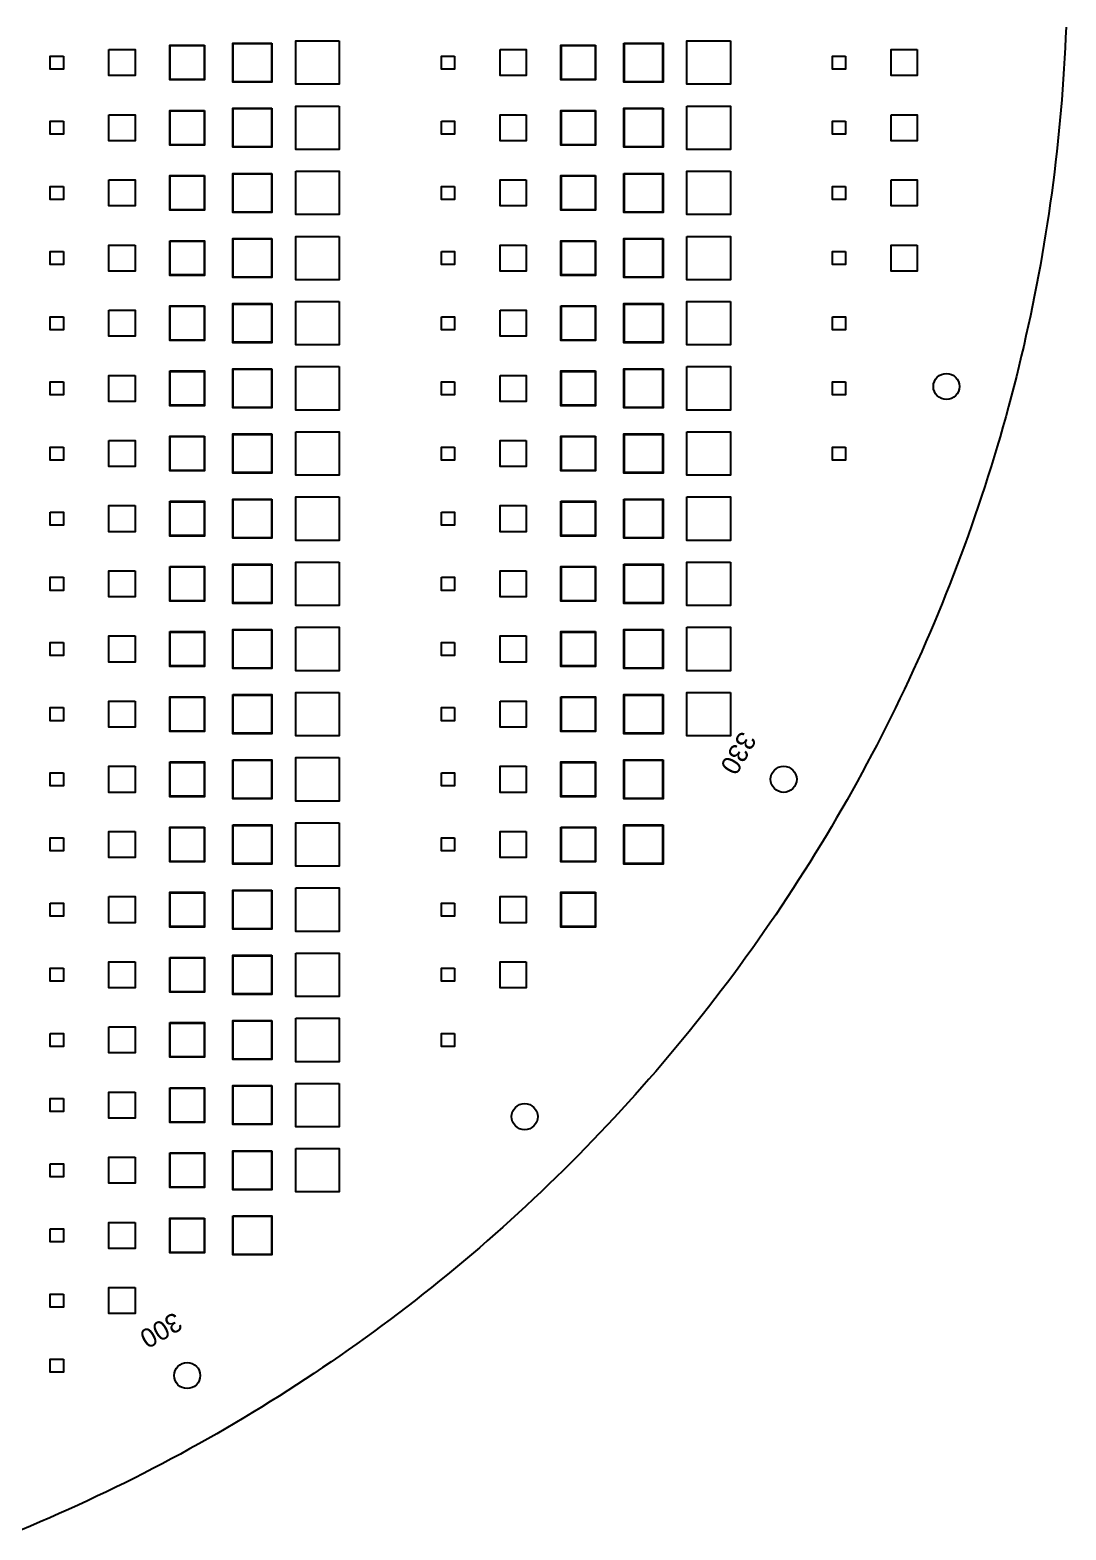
# Model space of a CAD drawing. Header units: millimetres. Extents: x -195 to 195, y -204 to 195.
# Drawn here: x 75.7 to 194.9, y -180.2 to -7.5 of the extents above; entities that cross this region are included whole.
import ezdxf
from ezdxf.enums import TextEntityAlignment as Align

# ---------------------------------------------------------------- set-up
doc = ezdxf.new("R2010")
doc.units = ezdxf.units.MM
for name, color, linetype in [('M3', 5, 'Continuous'), ('M4', 3, 'Continuous'), ('NPTH', 9, 'Continuous'), ('OUTLINE', 7, 'Continuous'), ('SILK_TOP', 7, 'Continuous')]:
    doc.layers.add(name, color=color, linetype=linetype)

msp = doc.modelspace()

# ---------------------------------------------------------------- linework, layer by layer
at = {"layer": 'M3'}
for points in [[(84.75, -9.75), (87.75, -9.75), (87.75, -12.75), (84.75, -12.75)], [(95.7, -9.3), (95.7, -13.2), (91.8, -13.2), (91.8, -9.3)], [(103.45, -9.05), (103.45, -13.45), (99.05, -13.45), (99.05, -9.05)], [(111.25, -8.75), (111.25, -13.75), (106.25, -13.75), (106.25, -8.75)], [(129.75, -9.75), (132.75, -9.75), (132.75, -12.75), (129.75, -12.75)], [(140.7, -9.3), (140.7, -13.2), (136.8, -13.2), (136.8, -9.3)], [(144.05, -9.05), (148.45, -9.05), (148.45, -13.45), (144.05, -13.45)], [(156.25, -8.75), (156.25, -13.75), (151.25, -13.75), (151.25, -8.75)], [(177.75, -9.75), (177.75, -12.75), (174.75, -12.75), (174.75, -9.75)], [(79.5, -10.5), (79.5, -12), (78, -12), (78, -10.5)], [(124.5, -10.5), (124.5, -12), (123, -12), (123, -10.5)], [(169.5, -10.5), (169.5, -12), (168, -12), (168, -10.5)], [(84.75, -17.25), (87.75, -17.25), (87.75, -20.25), (84.75, -20.25)], [(95.7, -16.8), (95.7, -20.7), (91.8, -20.7), (91.8, -16.8)], [(103.45, -16.55), (103.45, -20.95), (99.05, -20.95), (99.05, -16.55)], [(111.25, -16.25), (111.25, -21.25), (106.25, -21.25), (106.25, -16.25)], [(132.75, -17.25), (132.75, -20.25), (129.75, -20.25), (129.75, -17.25)], [(140.7, -16.8), (140.7, -20.7), (136.8, -20.7), (136.8, -16.8)], [(148.45, -16.55), (148.45, -20.95), (144.05, -20.95), (144.05, -16.55)], [(151.25, -16.25), (156.25, -16.25), (156.25, -21.25), (151.25, -21.25)], [(174.75, -17.25), (177.75, -17.25), (177.75, -20.25), (174.75, -20.25)], [(79.5, -18), (79.5, -19.5), (78, -19.5), (78, -18)], [(123, -18), (124.5, -18), (124.5, -19.5), (123, -19.5)], [(169.5, -18), (169.5, -19.5), (168, -19.5), (168, -18)], [(103.45, -24.05), (103.45, -28.45), (99.05, -28.45), (99.05, -24.05)], [(106.25, -23.75), (111.25, -23.75), (111.25, -28.75), (106.25, -28.75)], [(144.05, -24.05), (148.45, -24.05), (148.45, -28.45), (144.05, -28.45)], [(156.25, -23.75), (156.25, -28.75), (151.25, -28.75), (151.25, -23.75)], [(79.5, -25.5), (79.5, -27), (78, -27), (78, -25.5)], [(84.75, -24.75), (87.75, -24.75), (87.75, -27.75), (84.75, -27.75)], [(95.7, -24.3), (95.7, -28.2), (91.8, -28.2), (91.8, -24.3)], [(124.5, -25.5), (124.5, -27), (123, -27), (123, -25.5)], [(132.75, -24.75), (132.75, -27.75), (129.75, -27.75), (129.75, -24.75)], [(140.7, -24.3), (140.7, -28.2), (136.8, -28.2), (136.8, -24.3)], [(169.5, -25.5), (169.5, -27), (168, -27), (168, -25.5)], [(174.75, -24.75), (177.75, -24.75), (177.75, -27.75), (174.75, -27.75)], [(87.75, -32.25), (87.75, -35.25), (84.75, -35.25), (84.75, -32.25)], [(91.8, -31.8), (95.7, -31.8), (95.7, -35.7), (91.8, -35.7)], [(103.45, -31.55), (103.45, -35.95), (99.05, -35.95), (99.05, -31.55)], [(111.25, -31.25), (111.25, -36.25), (106.25, -36.25), (106.25, -31.25)], [(132.75, -32.25), (132.75, -35.25), (129.75, -35.25), (129.75, -32.25)], [(140.7, -31.8), (140.7, -35.7), (136.8, -35.7), (136.8, -31.8)], [(148.45, -31.55), (148.45, -35.95), (144.05, -35.95), (144.05, -31.55)], [(151.25, -31.25), (156.25, -31.25), (156.25, -36.25), (151.25, -36.25)], [(177.75, -32.25), (177.75, -35.25), (174.75, -35.25), (174.75, -32.25)], [(79.5, -33), (79.5, -34.5), (78, -34.5), (78, -33)], [(123, -33), (124.5, -33), (124.5, -34.5), (123, -34.5)], [(169.5, -33), (169.5, -34.5), (168, -34.5), (168, -33)], [(95.7, -39.3), (95.7, -43.2), (91.8, -43.2), (91.8, -39.3)], [(103.45, -39.05), (103.45, -43.45), (99.05, -43.45), (99.05, -39.05)], [(111.25, -38.75), (111.25, -43.75), (106.25, -43.75), (106.25, -38.75)], [(136.8, -39.3), (140.7, -39.3), (140.7, -43.2), (136.8, -43.2)], [(148.45, -39.05), (148.45, -43.45), (144.05, -43.45), (144.05, -39.05)], [(156.25, -38.75), (156.25, -43.75), (151.25, -43.75), (151.25, -38.75)], [(79.5, -40.5), (79.5, -42), (78, -42), (78, -40.5)], [(84.75, -39.75), (87.75, -39.75), (87.75, -42.75), (84.75, -42.75)], [(123, -40.5), (124.5, -40.5), (124.5, -42), (123, -42)], [(129.75, -39.75), (132.75, -39.75), (132.75, -42.75), (129.75, -42.75)], [(168, -40.5), (169.5, -40.5), (169.5, -42), (168, -42)], [(103.45, -46.55), (103.45, -50.95), (99.05, -50.95), (99.05, -46.55)], [(111.25, -46.25), (111.25, -51.25), (106.25, -51.25), (106.25, -46.25)], [(148.45, -46.55), (148.45, -50.95), (144.05, -50.95), (144.05, -46.55)], [(151.25, -46.25), (156.25, -46.25), (156.25, -51.25), (151.25, -51.25)], [(79.5, -48), (79.5, -49.5), (78, -49.5), (78, -48)], [(87.75, -47.25), (87.75, -50.25), (84.75, -50.25), (84.75, -47.25)], [(91.8, -46.8), (95.7, -46.8), (95.7, -50.7), (91.8, -50.7)], [(124.5, -48), (124.5, -49.5), (123, -49.5), (123, -48)], [(129.75, -47.25), (132.75, -47.25), (132.75, -50.25), (129.75, -50.25)], [(140.7, -46.8), (140.7, -50.7), (136.8, -50.7), (136.8, -46.8)], [(169.5, -48), (169.5, -49.5), (168, -49.5), (168, -48)], [(84.75, -54.75), (87.75, -54.75), (87.75, -57.75), (84.75, -57.75)], [(95.7, -54.3), (95.7, -58.2), (91.8, -58.2), (91.8, -54.3)], [(103.45, -54.05), (103.45, -58.45), (99.05, -58.45), (99.05, -54.05)], [(106.25, -53.75), (111.25, -53.75), (111.25, -58.75), (106.25, -58.75)], [(132.75, -54.75), (132.75, -57.75), (129.75, -57.75), (129.75, -54.75)], [(140.7, -54.3), (140.7, -58.2), (136.8, -58.2), (136.8, -54.3)], [(148.45, -54.05), (148.45, -58.45), (144.05, -58.45), (144.05, -54.05)], [(151.25, -53.75), (156.25, -53.75), (156.25, -58.75), (151.25, -58.75)], [(79.5, -55.5), (79.5, -57), (78, -57), (78, -55.5)], [(124.5, -55.5), (124.5, -57), (123, -57), (123, -55.5)], [(169.5, -55.5), (169.5, -57), (168, -57), (168, -55.5)], [(91.8, -61.8), (95.7, -61.8), (95.7, -65.7), (91.8, -65.7)], [(103.45, -61.55), (103.45, -65.95), (99.05, -65.95), (99.05, -61.55)], [(111.25, -61.25), (111.25, -66.25), (106.25, -66.25), (106.25, -61.25)], [(136.8, -61.8), (140.7, -61.8), (140.7, -65.7), (136.8, -65.7)], [(144.05, -61.55), (148.45, -61.55), (148.45, -65.95), (144.05, -65.95)], [(151.25, -61.25), (156.25, -61.25), (156.25, -66.25), (151.25, -66.25)], [(78, -63), (79.5, -63), (79.5, -64.5), (78, -64.5)], [(87.75, -62.25), (87.75, -65.25), (84.75, -65.25), (84.75, -62.25)], [(123, -63), (124.5, -63), (124.5, -64.5), (123, -64.5)], [(132.75, -62.25), (132.75, -65.25), (129.75, -65.25), (129.75, -62.25)], [(103.45, -69.05), (103.45, -73.45), (99.05, -73.45), (99.05, -69.05)], [(111.25, -68.75), (111.25, -73.75), (106.25, -73.75), (106.25, -68.75)], [(144.05, -69.05), (148.45, -69.05), (148.45, -73.45), (144.05, -73.45)], [(156.25, -68.75), (156.25, -73.75), (151.25, -73.75), (151.25, -68.75)], [(79.5, -70.5), (79.5, -72), (78, -72), (78, -70.5)], [(87.75, -69.75), (87.75, -72.75), (84.75, -72.75), (84.75, -69.75)], [(91.8, -69.3), (95.7, -69.3), (95.7, -73.2), (91.8, -73.2)], [(123, -70.5), (124.5, -70.5), (124.5, -72), (123, -72)], [(132.75, -69.75), (132.75, -72.75), (129.75, -72.75), (129.75, -69.75)], [(140.7, -69.3), (140.7, -73.2), (136.8, -73.2), (136.8, -69.3)], [(87.75, -77.25), (87.75, -80.25), (84.75, -80.25), (84.75, -77.25)], [(91.8, -76.8), (95.7, -76.8), (95.7, -80.7), (91.8, -80.7)], [(103.45, -76.55), (103.45, -80.95), (99.05, -80.95), (99.05, -76.55)], [(106.25, -76.25), (111.25, -76.25), (111.25, -81.25), (106.25, -81.25)], [(132.75, -77.25), (132.75, -80.25), (129.75, -80.25), (129.75, -77.25)], [(140.7, -76.8), (140.7, -80.7), (136.8, -80.7), (136.8, -76.8)], [(148.45, -76.55), (148.45, -80.95), (144.05, -80.95), (144.05, -76.55)], [(151.25, -76.25), (156.25, -76.25), (156.25, -81.25), (151.25, -81.25)], [(79.5, -78), (79.5, -79.5), (78, -79.5), (78, -78)], [(124.5, -78), (124.5, -79.5), (123, -79.5), (123, -78)], [(95.7, -84.3), (95.7, -88.2), (91.8, -88.2), (91.8, -84.3)], [(99.05, -84.05), (103.45, -84.05), (103.45, -88.45), (99.05, -88.45)], [(111.25, -83.75), (111.25, -88.75), (106.25, -88.75), (106.25, -83.75)], [(136.8, -84.3), (140.7, -84.3), (140.7, -88.2), (136.8, -88.2)], [(148.45, -84.05), (148.45, -88.45), (144.05, -88.45), (144.05, -84.05)], [(156.25, -83.75), (156.25, -88.75), (151.25, -88.75), (151.25, -83.75)], [(79.5, -85.5), (79.5, -87), (78, -87), (78, -85.5)], [(87.75, -84.75), (87.75, -87.75), (84.75, -87.75), (84.75, -84.75)], [(124.5, -85.5), (124.5, -87), (123, -87), (123, -85.5)], [(129.75, -84.75), (132.75, -84.75), (132.75, -87.75), (129.75, -87.75)], [(111.25, -91.25), (111.25, -96.25), (106.25, -96.25), (106.25, -91.25)], [(79.5, -93), (79.5, -94.5), (78, -94.5), (78, -93)], [(87.75, -92.25), (87.75, -95.25), (84.75, -95.25), (84.75, -92.25)], [(91.8, -91.8), (95.7, -91.8), (95.7, -95.7), (91.8, -95.7)], [(99.05, -91.55), (103.45, -91.55), (103.45, -95.95), (99.05, -95.95)], [(123, -93), (124.5, -93), (124.5, -94.5), (123, -94.5)], [(132.75, -92.25), (132.75, -95.25), (129.75, -95.25), (129.75, -92.25)], [(140.7, -91.8), (140.7, -95.7), (136.8, -95.7), (136.8, -91.8)], [(148.45, -91.55), (148.45, -95.95), (144.05, -95.95), (144.05, -91.55)], [(87.75, -99.75), (87.75, -102.75), (84.75, -102.75), (84.75, -99.75)], [(95.7, -99.3), (95.7, -103.2), (91.8, -103.2), (91.8, -99.3)], [(99.05, -99.05), (103.45, -99.05), (103.45, -103.45), (99.05, -103.45)], [(111.25, -98.75), (111.25, -103.75), (106.25, -103.75), (106.25, -98.75)], [(132.75, -99.75), (132.75, -102.75), (129.75, -102.75), (129.75, -99.75)], [(136.8, -99.3), (140.7, -99.3), (140.7, -103.2), (136.8, -103.2)], [(148.45, -99.05), (148.45, -103.45), (144.05, -103.45), (144.05, -99.05)], [(79.5, -100.5), (79.5, -102), (78, -102), (78, -100.5)], [(124.5, -100.5), (124.5, -102), (123, -102), (123, -100.5)], [(95.7, -106.8), (95.7, -110.7), (91.8, -110.7), (91.8, -106.8)], [(103.45, -106.55), (103.45, -110.95), (99.05, -110.95), (99.05, -106.55)], [(106.25, -106.25), (111.25, -106.25), (111.25, -111.25), (106.25, -111.25)], [(140.7, -106.8), (140.7, -110.7), (136.8, -110.7), (136.8, -106.8)], [(78, -108), (79.5, -108), (79.5, -109.5), (78, -109.5)], [(84.75, -107.25), (87.75, -107.25), (87.75, -110.25), (84.75, -110.25)], [(124.5, -108), (124.5, -109.5), (123, -109.5), (123, -108)], [(132.75, -107.25), (132.75, -110.25), (129.75, -110.25), (129.75, -107.25)], [(106.25, -113.75), (111.25, -113.75), (111.25, -118.75), (106.25, -118.75)], [(79.5, -115.5), (79.5, -117), (78, -117), (78, -115.5)], [(87.75, -114.75), (87.75, -117.75), (84.75, -117.75), (84.75, -114.75)], [(91.8, -114.3), (95.7, -114.3), (95.7, -118.2), (91.8, -118.2)], [(103.45, -114.05), (103.45, -118.45), (99.05, -118.45), (99.05, -114.05)], [(124.5, -115.5), (124.5, -117), (123, -117), (123, -115.5)], [(132.75, -114.75), (132.75, -117.75), (129.75, -117.75), (129.75, -114.75)], [(84.75, -122.25), (87.75, -122.25), (87.75, -125.25), (84.75, -125.25)], [(91.8, -121.8), (95.7, -121.8), (95.7, -125.7), (91.8, -125.7)], [(103.45, -121.55), (103.45, -125.95), (99.05, -125.95), (99.05, -121.55)], [(106.25, -121.25), (111.25, -121.25), (111.25, -126.25), (106.25, -126.25)], [(78, -123), (79.5, -123), (79.5, -124.5), (78, -124.5)], [(124.5, -123), (124.5, -124.5), (123, -124.5), (123, -123)], [(91.8, -129.3), (95.7, -129.3), (95.7, -133.2), (91.8, -133.2)], [(103.45, -129.05), (103.45, -133.45), (99.05, -133.45), (99.05, -129.05)], [(111.25, -128.75), (111.25, -133.75), (106.25, -133.75), (106.25, -128.75)], [(79.5, -130.5), (79.5, -132), (78, -132), (78, -130.5)], [(87.75, -129.75), (87.75, -132.75), (84.75, -132.75), (84.75, -129.75)], [(106.25, -136.25), (111.25, -136.25), (111.25, -141.25), (106.25, -141.25)], [(78, -138), (79.5, -138), (79.5, -139.5), (78, -139.5)], [(87.75, -137.25), (87.75, -140.25), (84.75, -140.25), (84.75, -137.25)], [(91.8, -136.8), (95.7, -136.8), (95.7, -140.7), (91.8, -140.7)], [(103.45, -136.55), (103.45, -140.95), (99.05, -140.95), (99.05, -136.55)], [(87.75, -144.75), (87.75, -147.75), (84.75, -147.75), (84.75, -144.75)], [(95.7, -144.3), (95.7, -148.2), (91.8, -148.2), (91.8, -144.3)], [(99.05, -144.05), (103.45, -144.05), (103.45, -148.45), (99.05, -148.45)], [(78, -145.5), (79.5, -145.5), (79.5, -147), (78, -147)], [(79.5, -153), (79.5, -154.5), (78, -154.5), (78, -153)], [(87.75, -152.25), (87.75, -155.25), (84.75, -155.25), (84.75, -152.25)], [(79.5, -160.5), (79.5, -162), (78, -162), (78, -160.5)]]:
    msp.add_lwpolyline(points, close=True, dxfattribs=at)
at = {"layer": 'M4'}
for points in [[(84.75, -9.75), (87.75, -9.75), (87.75, -12.75), (84.75, -12.75)], [(95.75, -9.25), (95.75, -13.25), (91.75, -13.25), (91.75, -9.25)], [(103.5, -9), (103.5, -13.5), (99, -13.5), (99, -9)], [(111.25, -8.75), (111.25, -13.75), (106.25, -13.75), (106.25, -8.75)], [(129.75, -9.75), (132.75, -9.75), (132.75, -12.75), (129.75, -12.75)], [(140.75, -9.25), (140.75, -13.25), (136.75, -13.25), (136.75, -9.25)], [(144, -9), (148.5, -9), (148.5, -13.5), (144, -13.5)], [(156.25, -8.75), (156.25, -13.75), (151.25, -13.75), (151.25, -8.75)], [(177.75, -9.75), (177.75, -12.75), (174.75, -12.75), (174.75, -9.75)], [(79.5, -10.5), (79.5, -12), (78, -12), (78, -10.5)], [(124.5, -10.5), (124.5, -12), (123, -12), (123, -10.5)], [(169.5, -10.5), (169.5, -12), (168, -12), (168, -10.5)], [(84.75, -17.25), (87.75, -17.25), (87.75, -20.25), (84.75, -20.25)], [(95.75, -16.75), (95.75, -20.75), (91.75, -20.75), (91.75, -16.75)], [(103.5, -16.5), (103.5, -21), (99, -21), (99, -16.5)], [(111.25, -16.25), (111.25, -21.25), (106.25, -21.25), (106.25, -16.25)], [(132.75, -17.25), (132.75, -20.25), (129.75, -20.25), (129.75, -17.25)], [(140.75, -16.75), (140.75, -20.75), (136.75, -20.75), (136.75, -16.75)], [(148.5, -16.5), (148.5, -21), (144, -21), (144, -16.5)], [(151.25, -16.25), (156.25, -16.25), (156.25, -21.25), (151.25, -21.25)], [(174.75, -17.25), (177.75, -17.25), (177.75, -20.25), (174.75, -20.25)], [(79.5, -18), (79.5, -19.5), (78, -19.5), (78, -18)], [(123, -18), (124.5, -18), (124.5, -19.5), (123, -19.5)], [(169.5, -18), (169.5, -19.5), (168, -19.5), (168, -18)], [(103.5, -24), (103.5, -28.5), (99, -28.5), (99, -24)], [(106.25, -23.75), (111.25, -23.75), (111.25, -28.75), (106.25, -28.75)], [(144, -24), (148.5, -24), (148.5, -28.5), (144, -28.5)], [(156.25, -23.75), (156.25, -28.75), (151.25, -28.75), (151.25, -23.75)], [(79.5, -25.5), (79.5, -27), (78, -27), (78, -25.5)], [(84.75, -24.75), (87.75, -24.75), (87.75, -27.75), (84.75, -27.75)], [(95.75, -24.25), (95.75, -28.25), (91.75, -28.25), (91.75, -24.25)], [(124.5, -25.5), (124.5, -27), (123, -27), (123, -25.5)], [(132.75, -24.75), (132.75, -27.75), (129.75, -27.75), (129.75, -24.75)], [(140.75, -24.25), (140.75, -28.25), (136.75, -28.25), (136.75, -24.25)], [(169.5, -25.5), (169.5, -27), (168, -27), (168, -25.5)], [(174.75, -24.75), (177.75, -24.75), (177.75, -27.75), (174.75, -27.75)], [(87.75, -32.25), (87.75, -35.25), (84.75, -35.25), (84.75, -32.25)], [(91.75, -31.75), (95.75, -31.75), (95.75, -35.75), (91.75, -35.75)], [(103.5, -31.5), (103.5, -36), (99, -36), (99, -31.5)], [(111.25, -31.25), (111.25, -36.25), (106.25, -36.25), (106.25, -31.25)], [(132.75, -32.25), (132.75, -35.25), (129.75, -35.25), (129.75, -32.25)], [(140.75, -31.75), (140.75, -35.75), (136.75, -35.75), (136.75, -31.75)], [(148.5, -31.5), (148.5, -36), (144, -36), (144, -31.5)], [(151.25, -31.25), (156.25, -31.25), (156.25, -36.25), (151.25, -36.25)], [(177.75, -32.25), (177.75, -35.25), (174.75, -35.25), (174.75, -32.25)], [(79.5, -33), (79.5, -34.5), (78, -34.5), (78, -33)], [(123, -33), (124.5, -33), (124.5, -34.5), (123, -34.5)], [(169.5, -33), (169.5, -34.5), (168, -34.5), (168, -33)], [(95.75, -39.25), (95.75, -43.25), (91.75, -43.25), (91.75, -39.25)], [(103.5, -39), (103.5, -43.5), (99, -43.5), (99, -39)], [(111.25, -38.75), (111.25, -43.75), (106.25, -43.75), (106.25, -38.75)], [(136.75, -39.25), (140.75, -39.25), (140.75, -43.25), (136.75, -43.25)], [(148.5, -39), (148.5, -43.5), (144, -43.5), (144, -39)], [(156.25, -38.75), (156.25, -43.75), (151.25, -43.75), (151.25, -38.75)], [(79.5, -40.5), (79.5, -42), (78, -42), (78, -40.5)], [(84.75, -39.75), (87.75, -39.75), (87.75, -42.75), (84.75, -42.75)], [(123, -40.5), (124.5, -40.5), (124.5, -42), (123, -42)], [(129.75, -39.75), (132.75, -39.75), (132.75, -42.75), (129.75, -42.75)], [(168, -40.5), (169.5, -40.5), (169.5, -42), (168, -42)], [(103.5, -46.5), (103.5, -51), (99, -51), (99, -46.5)], [(111.25, -46.25), (111.25, -51.25), (106.25, -51.25), (106.25, -46.25)], [(148.5, -46.5), (148.5, -51), (144, -51), (144, -46.5)], [(151.25, -46.25), (156.25, -46.25), (156.25, -51.25), (151.25, -51.25)], [(79.5, -48), (79.5, -49.5), (78, -49.5), (78, -48)], [(87.75, -47.25), (87.75, -50.25), (84.75, -50.25), (84.75, -47.25)], [(91.75, -46.75), (95.75, -46.75), (95.75, -50.75), (91.75, -50.75)], [(124.5, -48), (124.5, -49.5), (123, -49.5), (123, -48)], [(129.75, -47.25), (132.75, -47.25), (132.75, -50.25), (129.75, -50.25)], [(140.75, -46.75), (140.75, -50.75), (136.75, -50.75), (136.75, -46.75)], [(169.5, -48), (169.5, -49.5), (168, -49.5), (168, -48)], [(84.75, -54.75), (87.75, -54.75), (87.75, -57.75), (84.75, -57.75)], [(95.75, -54.25), (95.75, -58.25), (91.75, -58.25), (91.75, -54.25)], [(103.5, -54), (103.5, -58.5), (99, -58.5), (99, -54)], [(106.25, -53.75), (111.25, -53.75), (111.25, -58.75), (106.25, -58.75)], [(132.75, -54.75), (132.75, -57.75), (129.75, -57.75), (129.75, -54.75)], [(140.75, -54.25), (140.75, -58.25), (136.75, -58.25), (136.75, -54.25)], [(148.5, -54), (148.5, -58.5), (144, -58.5), (144, -54)], [(151.25, -53.75), (156.25, -53.75), (156.25, -58.75), (151.25, -58.75)], [(79.5, -55.5), (79.5, -57), (78, -57), (78, -55.5)], [(124.5, -55.5), (124.5, -57), (123, -57), (123, -55.5)], [(169.5, -55.5), (169.5, -57), (168, -57), (168, -55.5)], [(91.75, -61.75), (95.75, -61.75), (95.75, -65.75), (91.75, -65.75)], [(103.5, -61.5), (103.5, -66), (99, -66), (99, -61.5)], [(111.25, -61.25), (111.25, -66.25), (106.25, -66.25), (106.25, -61.25)], [(136.75, -61.75), (140.75, -61.75), (140.75, -65.75), (136.75, -65.75)], [(144, -61.5), (148.5, -61.5), (148.5, -66), (144, -66)], [(151.25, -61.25), (156.25, -61.25), (156.25, -66.25), (151.25, -66.25)], [(78, -63), (79.5, -63), (79.5, -64.5), (78, -64.5)], [(87.75, -62.25), (87.75, -65.25), (84.75, -65.25), (84.75, -62.25)], [(123, -63), (124.5, -63), (124.5, -64.5), (123, -64.5)], [(132.75, -62.25), (132.75, -65.25), (129.75, -65.25), (129.75, -62.25)], [(103.5, -69), (103.5, -73.5), (99, -73.5), (99, -69)], [(111.25, -68.75), (111.25, -73.75), (106.25, -73.75), (106.25, -68.75)], [(144, -69), (148.5, -69), (148.5, -73.5), (144, -73.5)], [(156.25, -68.75), (156.25, -73.75), (151.25, -73.75), (151.25, -68.75)], [(79.5, -70.5), (79.5, -72), (78, -72), (78, -70.5)], [(87.75, -69.75), (87.75, -72.75), (84.75, -72.75), (84.75, -69.75)], [(91.75, -69.25), (95.75, -69.25), (95.75, -73.25), (91.75, -73.25)], [(123, -70.5), (124.5, -70.5), (124.5, -72), (123, -72)], [(132.75, -69.75), (132.75, -72.75), (129.75, -72.75), (129.75, -69.75)], [(140.75, -69.25), (140.75, -73.25), (136.75, -73.25), (136.75, -69.25)], [(87.75, -77.25), (87.75, -80.25), (84.75, -80.25), (84.75, -77.25)], [(91.75, -76.75), (95.75, -76.75), (95.75, -80.75), (91.75, -80.75)], [(103.5, -76.5), (103.5, -81), (99, -81), (99, -76.5)], [(106.25, -76.25), (111.25, -76.25), (111.25, -81.25), (106.25, -81.25)], [(132.75, -77.25), (132.75, -80.25), (129.75, -80.25), (129.75, -77.25)], [(140.75, -76.75), (140.75, -80.75), (136.75, -80.75), (136.75, -76.75)], [(148.5, -76.5), (148.5, -81), (144, -81), (144, -76.5)], [(151.25, -76.25), (156.25, -76.25), (156.25, -81.25), (151.25, -81.25)], [(79.5, -78), (79.5, -79.5), (78, -79.5), (78, -78)], [(124.5, -78), (124.5, -79.5), (123, -79.5), (123, -78)], [(95.75, -84.25), (95.75, -88.25), (91.75, -88.25), (91.75, -84.25)], [(99, -84), (103.5, -84), (103.5, -88.5), (99, -88.5)], [(111.25, -83.75), (111.25, -88.75), (106.25, -88.75), (106.25, -83.75)], [(136.75, -84.25), (140.75, -84.25), (140.75, -88.25), (136.75, -88.25)], [(148.5, -84), (148.5, -88.5), (144, -88.5), (144, -84)], [(156.25, -83.75), (156.25, -88.75), (151.25, -88.75), (151.25, -83.75)], [(79.5, -85.5), (79.5, -87), (78, -87), (78, -85.5)], [(87.75, -84.75), (87.75, -87.75), (84.75, -87.75), (84.75, -84.75)], [(124.5, -85.5), (124.5, -87), (123, -87), (123, -85.5)], [(129.75, -84.75), (132.75, -84.75), (132.75, -87.75), (129.75, -87.75)], [(99, -91.5), (103.5, -91.5), (103.5, -96), (99, -96)], [(111.25, -91.25), (111.25, -96.25), (106.25, -96.25), (106.25, -91.25)], [(148.5, -91.5), (148.5, -96), (144, -96), (144, -91.5)], [(79.5, -93), (79.5, -94.5), (78, -94.5), (78, -93)], [(87.75, -92.25), (87.75, -95.25), (84.75, -95.25), (84.75, -92.25)], [(91.75, -91.75), (95.75, -91.75), (95.75, -95.75), (91.75, -95.75)], [(123, -93), (124.5, -93), (124.5, -94.5), (123, -94.5)], [(132.75, -92.25), (132.75, -95.25), (129.75, -95.25), (129.75, -92.25)], [(140.75, -91.75), (140.75, -95.75), (136.75, -95.75), (136.75, -91.75)], [(87.75, -99.75), (87.75, -102.75), (84.75, -102.75), (84.75, -99.75)], [(95.75, -99.25), (95.75, -103.25), (91.75, -103.25), (91.75, -99.25)], [(99, -99), (103.5, -99), (103.5, -103.5), (99, -103.5)], [(111.25, -98.75), (111.25, -103.75), (106.25, -103.75), (106.25, -98.75)], [(132.75, -99.75), (132.75, -102.75), (129.75, -102.75), (129.75, -99.75)], [(136.75, -99.25), (140.75, -99.25), (140.75, -103.25), (136.75, -103.25)], [(148.5, -99), (148.5, -103.5), (144, -103.5), (144, -99)], [(79.5, -100.5), (79.5, -102), (78, -102), (78, -100.5)], [(124.5, -100.5), (124.5, -102), (123, -102), (123, -100.5)], [(95.75, -106.75), (95.75, -110.75), (91.75, -110.75), (91.75, -106.75)], [(103.5, -106.5), (103.5, -111), (99, -111), (99, -106.5)], [(106.25, -106.25), (111.25, -106.25), (111.25, -111.25), (106.25, -111.25)], [(140.75, -106.75), (140.75, -110.75), (136.75, -110.75), (136.75, -106.75)], [(78, -108), (79.5, -108), (79.5, -109.5), (78, -109.5)], [(84.75, -107.25), (87.75, -107.25), (87.75, -110.25), (84.75, -110.25)], [(124.5, -108), (124.5, -109.5), (123, -109.5), (123, -108)], [(132.75, -107.25), (132.75, -110.25), (129.75, -110.25), (129.75, -107.25)], [(106.25, -113.75), (111.25, -113.75), (111.25, -118.75), (106.25, -118.75)], [(79.5, -115.5), (79.5, -117), (78, -117), (78, -115.5)], [(87.75, -114.75), (87.75, -117.75), (84.75, -117.75), (84.75, -114.75)], [(91.75, -114.25), (95.75, -114.25), (95.75, -118.25), (91.75, -118.25)], [(103.5, -114), (103.5, -118.5), (99, -118.5), (99, -114)], [(124.5, -115.5), (124.5, -117), (123, -117), (123, -115.5)], [(132.75, -114.75), (132.75, -117.75), (129.75, -117.75), (129.75, -114.75)], [(84.75, -122.25), (87.75, -122.25), (87.75, -125.25), (84.75, -125.25)], [(91.75, -121.75), (95.75, -121.75), (95.75, -125.75), (91.75, -125.75)], [(103.5, -121.5), (103.5, -126), (99, -126), (99, -121.5)], [(106.25, -121.25), (111.25, -121.25), (111.25, -126.25), (106.25, -126.25)], [(78, -123), (79.5, -123), (79.5, -124.5), (78, -124.5)], [(124.5, -123), (124.5, -124.5), (123, -124.5), (123, -123)], [(91.75, -129.25), (95.75, -129.25), (95.75, -133.25), (91.75, -133.25)], [(103.5, -129), (103.5, -133.5), (99, -133.5), (99, -129)], [(111.25, -128.75), (111.25, -133.75), (106.25, -133.75), (106.25, -128.75)], [(79.5, -130.5), (79.5, -132), (78, -132), (78, -130.5)], [(87.75, -129.75), (87.75, -132.75), (84.75, -132.75), (84.75, -129.75)], [(106.25, -136.25), (111.25, -136.25), (111.25, -141.25), (106.25, -141.25)], [(78, -138), (79.5, -138), (79.5, -139.5), (78, -139.5)], [(87.75, -137.25), (87.75, -140.25), (84.75, -140.25), (84.75, -137.25)], [(91.75, -136.75), (95.75, -136.75), (95.75, -140.75), (91.75, -140.75)], [(103.5, -136.5), (103.5, -141), (99, -141), (99, -136.5)], [(87.75, -144.75), (87.75, -147.75), (84.75, -147.75), (84.75, -144.75)], [(95.75, -144.25), (95.75, -148.25), (91.75, -148.25), (91.75, -144.25)], [(99, -144), (103.5, -144), (103.5, -148.5), (99, -148.5)], [(78, -145.5), (79.5, -145.5), (79.5, -147), (78, -147)], [(79.5, -153), (79.5, -154.5), (78, -154.5), (78, -153)], [(87.75, -152.25), (87.75, -155.25), (84.75, -155.25), (84.75, -152.25)], [(79.5, -160.5), (79.5, -162), (78, -162), (78, -160.5)]]:
    msp.add_lwpolyline(points, close=True, dxfattribs=at)
at = {"layer": 'NPTH'}
for centre in [(181.11, -48.53), (162.38, -93.75), (132.58, -132.58), (93.75, -162.38)]:
    msp.add_circle(centre, 1.5, dxfattribs=at)
at = {"layer": 'OUTLINE'}
msp.add_lwpolyline([(194.87, -7.18), (194.82, -8.37), (194.77, -9.57), (194.7, -10.76), (194.63, -11.96), (194.56, -13.15), (194.47, -14.35), (194.38, -15.54), (194.28, -16.73), (194.17, -17.92), (194.06, -19.11), (193.94, -20.3), (193.81, -21.49), (193.68, -22.68), (193.53, -23.87), (193.38, -25.06), (193.23, -26.24), (193.06, -27.43), (192.89, -28.61), (192.71, -29.8), (192.52, -30.98), (192.33, -32.16), (192.13, -33.34), (191.92, -34.52), (191.71, -35.69), (191.48, -36.87), (191.25, -38.04), (191.02, -39.22), (190.77, -40.39), (190.52, -41.56), (190.26, -42.72), (190, -43.89), (189.72, -45.06), (189.44, -46.22), (189.16, -47.38), (188.86, -48.54), (188.56, -49.7), (188.25, -50.85), (187.94, -52.01), (187.61, -53.16), (187.28, -54.31), (186.95, -55.46), (186.6, -56.61), (186.25, -57.75), (185.89, -58.89), (185.53, -60.03), (185.16, -61.17), (184.78, -62.3), (184.39, -63.44), (184, -64.57), (183.6, -65.69), (183.19, -66.82), (182.78, -67.94), (182.36, -69.06), (181.93, -70.18), (181.5, -71.29), (181.06, -72.41), (180.61, -73.52), (180.16, -74.62), (179.7, -75.73), (179.23, -76.83), (178.75, -77.93), (178.27, -79.02), (177.78, -80.11), (177.29, -81.2), (176.79, -82.29), (176.28, -83.37), (175.76, -84.45), (175.24, -85.53), (174.71, -86.6), (174.18, -87.67), (173.64, -88.74), (173.09, -89.81), (172.54, -90.87), (171.97, -91.92), (171.41, -92.98), (170.83, -94.03), (170.25, -95.07), (169.67, -96.12), (169.07, -97.15), (168.47, -98.19), (167.87, -99.22), (167.26, -100.25), (166.64, -101.27), (166.01, -102.29), (165.38, -103.31), (164.75, -104.32), (164.1, -105.33), (163.45, -106.34), (162.8, -107.34), (162.14, -108.34), (161.47, -109.33), (160.79, -110.32), (160.11, -111.3), (159.43, -112.28), (158.74, -113.26), (158.04, -114.23), (157.34, -115.2), (156.63, -116.16), (155.91, -117.12), (155.19, -118.07), (154.46, -119.02), (153.73, -119.97), (152.99, -120.91), (152.24, -121.85), (151.49, -122.78), (150.74, -123.71), (149.98, -124.63), (149.21, -125.55), (148.43, -126.46), (147.66, -127.37), (146.87, -128.27), (146.08, -129.17), (145.29, -130.06), (144.49, -130.95), (143.68, -131.84), (142.87, -132.72), (142.05, -133.59), (141.23, -134.46), (140.4, -135.32), (139.57, -136.18), (138.73, -137.04), (137.89, -137.89), (137.04, -138.73), (136.18, -139.57), (135.32, -140.4), (134.46, -141.23), (133.59, -142.05), (132.72, -142.87), (131.84, -143.68), (130.95, -144.49), (130.06, -145.29), (129.17, -146.08), (128.27, -146.87), (127.37, -147.66), (126.46, -148.43), (125.55, -149.21), (124.63, -149.98), (123.71, -150.74), (122.78, -151.49), (121.85, -152.24), (120.91, -152.99), (119.97, -153.73), (119.02, -154.46), (118.07, -155.19), (117.12, -155.91), (116.16, -156.63), (115.2, -157.34), (114.23, -158.04), (113.26, -158.74), (112.28, -159.43), (111.3, -160.11), (110.32, -160.79), (109.33, -161.47), (108.34, -162.14), (107.34, -162.8), (106.34, -163.45), (105.33, -164.1), (104.32, -164.75), (103.31, -165.38), (102.29, -166.01), (101.27, -166.64), (100.25, -167.26), (99.22, -167.87), (98.19, -168.47), (97.15, -169.07), (96.12, -169.67), (95.07, -170.25), (94.03, -170.83), (92.98, -171.41), (91.92, -171.97), (90.87, -172.54), (89.81, -173.09), (88.74, -173.64), (87.67, -174.18), (86.6, -174.71), (85.53, -175.24), (84.45, -175.76), (83.37, -176.28), (82.29, -176.79), (81.2, -177.29), (80.11, -177.78), (79.02, -178.27), (77.93, -178.75), (76.83, -179.23), (75.73, -179.7), (74.62, -180.16)], dxfattribs=at)

# ---------------------------------------------------------------- texts
at = {"layer": 'SILK_TOP'}
for s, rotation, p in [('330', 240, (157.18, -90.75)), ('300', 210, (90.75, -157.18))]:
    msp.add_text(s, height=2.2, rotation=rotation, dxfattribs=at).set_placement(p, align=Align.MIDDLE_CENTER)

doc.saveas('drawing.dxf')
